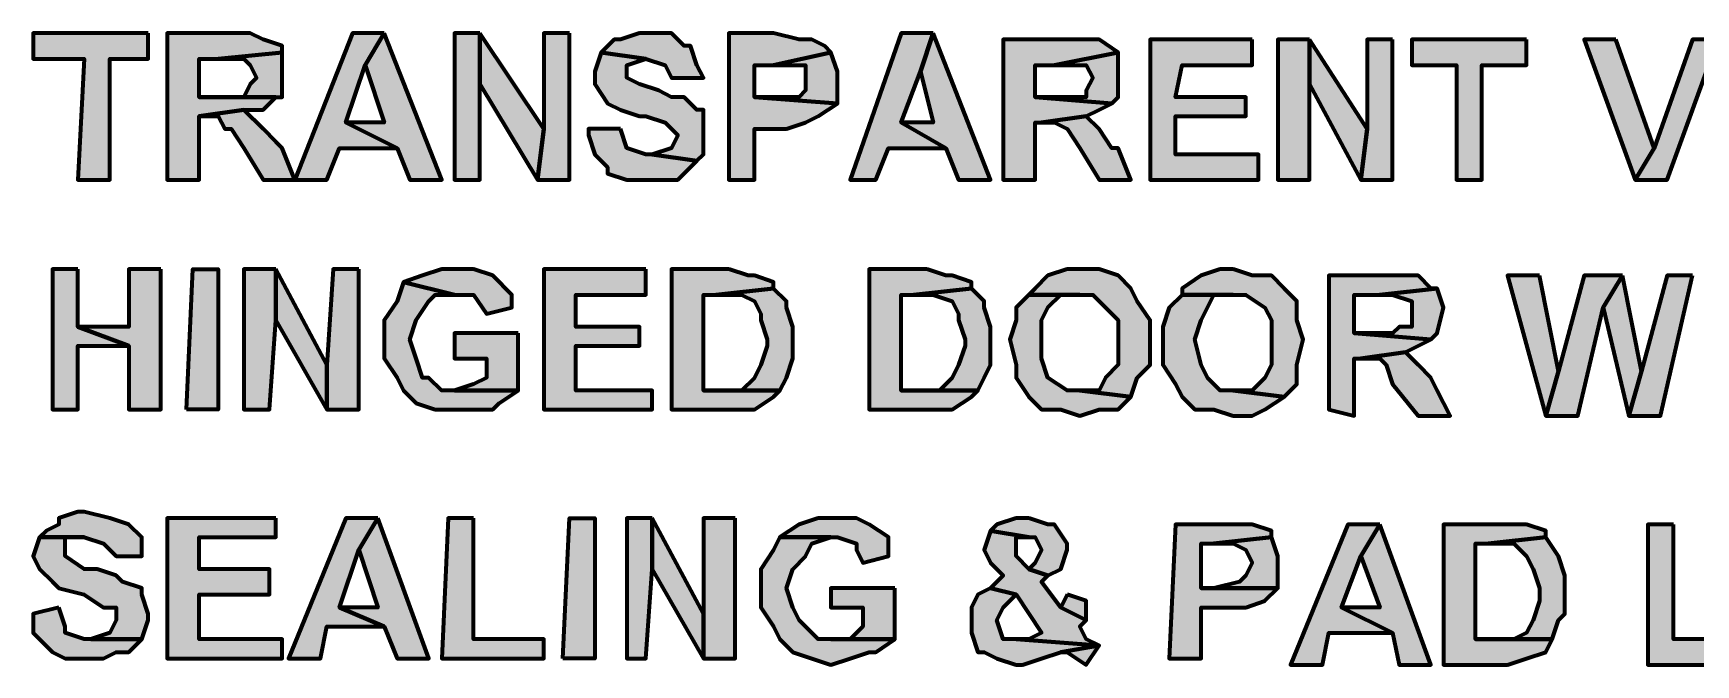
# Model space of a CAD drawing. Header units: inches. Extents: x 16 to 776, y 37 to 575.
# Drawn here: x 253.5 to 296.92, y 161.5 to 178 of the extents above; entities that cross this region are included whole.
import ezdxf

# ---------------------------------------------------------------- set-up
doc = ezdxf.new("R2010")
doc.units = ezdxf.units.IN
doc.header["$MEASUREMENT"] = 0
doc.layers.add('H', color=7, linetype='CONTINUOUS', lineweight=100)
doc.layers.add('P', color=250, linetype='CONTINUOUS', lineweight=100)

msp = doc.modelspace()

# ---------------------------------------------------------------- hatches: boundary and pattern name
at = {"layer": 'H', "linetype": 'Continuous'}
for points in [[(256.5, 178), (253.5, 178), (253.5, 177.333), (254.833, 177.333), (254.667, 174.167), (255.5, 174.167), (255.5, 177.333), (256.5, 177.333)], [(258.667, 178), (257, 178), (257, 174.167), (257.833, 174.167), (257.833, 175.833), (259, 176), (259.5, 176), (259.833, 176.333), (257.833, 176.333), (257.833, 177.333), (258.333, 177.333), (260, 177.5), (260, 177.667), (259.5, 177.833), (259.167, 178)], [(262.667, 178), (261.833, 178), (260.333, 174.167), (261.167, 174.167), (261.5, 175), (263, 175), (261.667, 175.667), (262.167, 177.167)], [(262.667, 178), (262.167, 177.167), (262.667, 175.667), (261.667, 175.667), (263, 175), (263.333, 174.167), (264.167, 174.167)], [(265.167, 178), (264.5, 178), (264.5, 174.167), (265.167, 174.167), (265.167, 176.667)], [(265.167, 178), (265.167, 176.667), (266.667, 174.167), (266.833, 175.5)], [(267.5, 178), (266.833, 178), (266.833, 175.5), (266.667, 174.167), (267.5, 174.167)], [(269.5, 178), (269.333, 178), (268.833, 177.833), (268.667, 177.833), (268.333, 177.5), (269.5, 177.333), (270, 177.167), (270.167, 176.833), (271, 176.833), (270.833, 177.167), (270.667, 177.667), (270.5, 177.667), (270.167, 178)], [(272.833, 178), (271.667, 178), (271.667, 174.167), (272.333, 174.167), (272.333, 175.5), (272.833, 175.5), (273.167, 175.5), (273.667, 175.667), (274, 175.833), (274.5, 176.167), (272.333, 176.333), (272.333, 177.167), (272.833, 177.167), (274.333, 177.5), (274.167, 177.667), (273.833, 177.833), (273.5, 177.833)], [(277, 178), (276.167, 178), (274.833, 174.167), (275.5, 174.167), (275.833, 175), (277.333, 175), (276.167, 175.667), (276.667, 177)], [(277, 178), (276.667, 177), (277, 175.667), (276.167, 175.667), (277.333, 175), (277.667, 174.167), (278.5, 174.167)], [(280.5, 177.833), (278.833, 177.833), (278.833, 174.167), (279.667, 174.167), (279.667, 175.667), (279.833, 175.667), (281, 175.833), (281.333, 176), (281.667, 176.167), (279.667, 176.333), (279.667, 177.167), (280.167, 177.167), (281.833, 177.5), (281.333, 177.833), (281, 177.833)], [(285.333, 177.833), (282.667, 177.833), (282.667, 174.167), (285.5, 174.167), (285.5, 174.833), (283.333, 174.833), (283.333, 175.833), (285.167, 175.833), (285.167, 176.333), (283.333, 176.333), (283.5, 177.167), (285.333, 177.167)], [(286.833, 177.833), (286, 177.833), (286, 174.167), (286.833, 174.167), (286.833, 176.667)], [(286.833, 177.833), (286.833, 176.667), (288.167, 174.167), (288.333, 175.5)], [(289, 177.833), (288.333, 177.833), (288.333, 175.5), (288.167, 174.167), (289, 174.167)], [(292.5, 177.833), (289.5, 177.833), (289.5, 177.167), (290.667, 177.167), (290.667, 174.167), (291.333, 174.167), (291.333, 177.167), (292.5, 177.167)], [(294.833, 177.833), (294, 177.833), (295.333, 174.167), (295.833, 175)], [(297.5, 177.833), (296.833, 177.833), (295.833, 175), (295.333, 174.167), (296.167, 174.167)], [(260, 177.5), (258.333, 177.333), (259, 177.333), (259.167, 177.167), (259.333, 176.833), (259.167, 176.667), (259, 176.333), (258.333, 176.333), (257.833, 176.333), (259.833, 176.333), (260, 176.333), (260, 176.833), (260, 177)], [(268.333, 177.5), (268.167, 177), (268.167, 176.667), (268.5, 176.167), (268.833, 176), (269.333, 175.833), (269.5, 175.833), (270, 175.667), (270.167, 175.5), (270.333, 175.333), (270.167, 175), (269.667, 174.833), (270.833, 174.667), (271, 174.833), (271, 175.333), (271, 175.5), (271, 176), (270.833, 176), (270.5, 176.333), (270.167, 176.333), (269.833, 176.5), (269.333, 176.667), (269, 176.833), (269, 177), (269, 177.167), (269.5, 177.333)], [(274.333, 177.5), (272.833, 177.167), (273.333, 177.167), (273.667, 177.167), (273.667, 176.833), (273.667, 176.5), (273.5, 176.333), (273.333, 176.333), (272.833, 176.333), (272.333, 176.333), (274.5, 176.167), (274.5, 176.333), (274.5, 176.833), (274.5, 177)], [(281.833, 177.5), (280.167, 177.167), (280.333, 177.167), (280.833, 177.167), (281, 177.167), (281.167, 176.833), (281, 176.5), (281, 176.333), (280.833, 176.333), (280.167, 176.333), (279.667, 176.333), (281.667, 176.167), (281.833, 176.333), (281.833, 176.833), (281.833, 177)], [(259, 176), (257.833, 175.833), (258.333, 175.833), (258.5, 175.5), (258.667, 175.5), (259, 175), (259.5, 174.167), (260.333, 174.167), (260, 175), (259.833, 175.167), (259.5, 175.5)], [(268.833, 175.5), (268, 175.5), (268, 175.333), (268.167, 174.833), (268.5, 174.5), (268.5, 174.333), (269, 174.167), (269.5, 174.167), (269.833, 174.167), (270.333, 174.167), (270.5, 174.333), (270.833, 174.667), (269.667, 174.833), (269.5, 174.833), (269, 175)], [(281, 175.833), (279.833, 175.667), (280.167, 175.667), (280.5, 175.5), (280.833, 175), (281.333, 174.167), (282.167, 174.167), (281.833, 175), (281.667, 175), (281.333, 175.5)], [(254.667, 171.833), (254, 171.833), (254, 168.167), (254.667, 168.167), (254.667, 169.833), (256, 169.833), (254.667, 170.333)], [(256.833, 171.833), (256, 171.833), (256, 170.333), (254.667, 170.333), (256, 169.833), (256, 168.167), (256.833, 168.167)], [(257.5, 168.167), (257.667, 171.833), (258.333, 171.833), (258.333, 168.167)], [(259.833, 171.833), (259, 171.833), (259, 168.167), (259.667, 168.167), (259.833, 170.5)], [(259.833, 171.833), (259.833, 170.5), (261.167, 168.167), (261.167, 169.333)], [(262, 171.833), (261.333, 171.833), (261.167, 169.333), (261.167, 168.167), (262, 168.167)], [(263.167, 171.5), (263, 171), (262.667, 170.5), (262.667, 170), (262.667, 169.5), (263, 169), (263.167, 168.667), (263.5, 168.333), (264, 168.167), (264.5, 168.167), (265, 168.167), (265.5, 168.167), (265.667, 168.333), (266.167, 168.667), (264.5, 168.667), (264.167, 168.667), (263.833, 169), (263.667, 169), (263.5, 169.5), (263.333, 170), (263.5, 170.5), (263.833, 171), (264, 171.167), (264.5, 171.167)], [(264.5, 171.833), (264.167, 171.833), (263.667, 171.667), (263.167, 171.5), (264.5, 171.167), (264.667, 171.167), (265, 171.167), (265.333, 170.667), (266, 170.833), (266, 171.167), (265.5, 171.667), (265, 171.833)], [(269.5, 171.833), (266.833, 171.833), (266.833, 168.167), (269.667, 168.167), (269.667, 168.667), (267.667, 168.667), (267.667, 169.833), (269.333, 169.833), (269.333, 170.333), (267.667, 170.333), (267.667, 171.167), (269.5, 171.167)], [(271.667, 171.833), (270.167, 171.833), (270.167, 168.167), (271.667, 168.167), (271.833, 168.167), (272.333, 168.167), (272.833, 168.5), (273, 168.667), (271, 168.667), (271, 171.167), (271.333, 171.167), (272.833, 171.333), (272.833, 171.5), (272.333, 171.667), (272.167, 171.667)], [(276.833, 171.833), (275.333, 171.833), (275.333, 168.167), (276.833, 168.167), (277, 168.167), (277.5, 168.167), (278, 168.5), (278.167, 168.667), (276.167, 168.667), (276.167, 171.167), (276.5, 171.167), (278, 171.333), (278, 171.5), (277.5, 171.667), (277.333, 171.667)], [(280.833, 171.833), (280.5, 171.833), (280, 171.667), (279.667, 171.333), (279.5, 171.167), (280.833, 171.167), (281.167, 171.167), (281.5, 170.833), (281.833, 170.5), (281.833, 170), (281.833, 169.333), (281.5, 169), (281.333, 168.667), (280.833, 168.667), (282.167, 168.5), (282.333, 169), (282.667, 169.333), (282.667, 170), (282.667, 170.5), (282.333, 171), (282.167, 171.333), (281.833, 171.667), (281.333, 171.833)], [(284.833, 171.833), (284.5, 171.833), (284, 171.667), (283.5, 171.333), (283.5, 171.167), (284.833, 171.167), (285.167, 171.167), (285.667, 170.833), (285.833, 170.5), (285.833, 170), (285.833, 169.333), (285.667, 169), (285.333, 168.667), (284.833, 168.667), (286.167, 168.5), (286.5, 168.833), (286.5, 169.333), (286.667, 170), (286.5, 170.5), (286.5, 171), (286.167, 171.333), (285.833, 171.667), (285.333, 171.667)], [(288.833, 171.667), (287.333, 171.667), (287.333, 168.167), (288, 168), (288, 169.5), (288.167, 169.5), (289.333, 169.667), (289.667, 169.833), (290, 170), (288, 170.167), (288, 171.167), (288.667, 171.167), (290.167, 171.333), (290, 171.333), (289.667, 171.667), (289.5, 171.667)], [(292.833, 171.667), (292, 171.667), (293, 168), (293.333, 169.167)], [(295, 171.667), (294, 171.667), (293.333, 169.167), (293, 168), (293.833, 168), (294.5, 170.833)], [(295, 171.667), (294.5, 170.833), (295.167, 168), (295.5, 169.167)], [(296.833, 171.667), (296.167, 171.667), (295.5, 169.167), (295.167, 168), (296, 168)], [(272.833, 171.333), (271.333, 171.167), (271.5, 171.167), (272, 171.167), (272.333, 171), (272.5, 170.667), (272.5, 170.5), (272.667, 170), (272.667, 169.833), (272.5, 169.333), (272.333, 169), (272, 168.667), (271.5, 168.667), (271, 168.667), (273, 168.667), (273.167, 169), (273.333, 169.5), (273.333, 170), (273.333, 170.333), (273.167, 170.833), (273.167, 171)], [(278, 171.333), (276.5, 171.167), (276.667, 171.167), (277, 171.167), (277.5, 171), (277.667, 170.667), (277.667, 170.5), (277.833, 170), (277.833, 169.833), (277.667, 169.333), (277.5, 169), (277.167, 168.667), (276.667, 168.667), (276.167, 168.667), (278.167, 168.667), (278.333, 169), (278.5, 169.333), (278.5, 170), (278.5, 170.333), (278.333, 170.833), (278.333, 171)], [(279.5, 171.167), (279.167, 170.833), (279.167, 170.5), (279, 170), (279.167, 169.333), (279.167, 169), (279.5, 168.5), (279.833, 168.167), (280.333, 168.167), (280.833, 168), (281.333, 168.167), (281.833, 168.167), (282.167, 168.5), (280.833, 168.667), (280.5, 168.667), (280, 169), (279.833, 169.5), (279.833, 170), (279.833, 170.5), (280, 170.833), (280.333, 171.167), (280.833, 171.167)], [(283.5, 171.167), (283.167, 170.833), (283, 170.333), (283, 170), (283, 169.333), (283.333, 168.833), (283.5, 168.5), (283.833, 168.167), (284.333, 168.167), (284.833, 168), (285.333, 168), (285.667, 168.167), (286.167, 168.5), (284.833, 168.667), (284.5, 168.667), (284.167, 169), (284, 169.333), (283.833, 170), (284, 170.5), (284.167, 170.833), (284.333, 171.167), (284.833, 171.167)], [(290.167, 171.333), (288.667, 171.167), (289, 171.167), (289.5, 171), (289.5, 170.667), (289.5, 170.333), (289.167, 170.333), (289, 170.167), (288.5, 170.167), (288, 170.167), (290, 170), (290.167, 170.167), (290.333, 170.833)], [(266.167, 170.167), (264.5, 170.167), (264.5, 169.5), (265.333, 169.5), (265.333, 169), (265, 168.833), (264.5, 168.667), (266.167, 168.667)], [(289.333, 169.667), (288.167, 169.5), (288.5, 169.5), (288.667, 169.5), (288.833, 169.333), (289, 168.833), (289.667, 168), (290.5, 168), (290.167, 168.667), (290, 169), (289.667, 169.333)], [(254.833, 165.5), (254.667, 165.5), (254.167, 165.333), (254.167, 165.167), (253.833, 165), (253.667, 164.833), (254.833, 164.833), (255.333, 164.667), (255.667, 164.333), (256.333, 164.333), (256.333, 164.833), (256, 165.167), (255.5, 165.333)], [(259.833, 165.333), (257, 165.333), (257, 161.667), (260, 161.667), (260, 162.167), (257.833, 162.167), (257.833, 163.333), (259.667, 163.333), (259.667, 164), (257.833, 164), (257.833, 164.833), (259.833, 164.833)], [(262.5, 165.333), (261.667, 165.333), (260.167, 161.667), (261, 161.667), (261.167, 162.5), (262.667, 162.5), (261.5, 163), (262, 164.5)], [(262.5, 165.333), (262, 164.5), (262.5, 163), (261.5, 163), (262.667, 162.5), (263, 161.667), (263.833, 161.667)], [(265, 165.333), (264.333, 165.333), (264.167, 161.667), (266.833, 161.667), (266.833, 162.167), (265, 162.167)], [(267.333, 161.667), (267.5, 165.333), (268.167, 165.333), (268.167, 161.667)], [(269.667, 165.333), (269, 165.333), (269, 161.667), (269.5, 161.667), (269.667, 164)], [(269.667, 165.333), (269.667, 164), (271, 161.667), (271, 162.833)], [(271.833, 165.333), (271, 165.333), (271, 162.833), (271, 161.667), (271.833, 161.667)], [(274.333, 165.333), (274, 165.333), (273.5, 165.167), (273, 164.833), (274.333, 164.833), (274.5, 164.833), (275, 164.667), (275, 164.5), (275.167, 164.167), (275.833, 164.333), (275.833, 164.833), (275.333, 165.167), (275, 165.333)], [(278.5, 165), (278.333, 164.5), (278.5, 164.167), (278.833, 163.833), (278.5, 163.5), (279.167, 163.333), (279.833, 162.333), (279.5, 162.167), (279.167, 162.167), (281.333, 162), (281, 162.167), (280.833, 162.5), (281, 162.667), (280.333, 163), (279.833, 163.667), (280, 163.833), (279.5, 164), (279.167, 164.333), (279.167, 164.667), (279.167, 164.833), (279.5, 164.833)], [(279.5, 165.333), (279.167, 165.333), (278.667, 165.167), (278.5, 165), (279.5, 164.833), (279.667, 164.833), (279.833, 164.5), (279.667, 164.167), (279.5, 164), (280, 163.833), (280.333, 164), (280.5, 164.5), (280.5, 164.667), (280.167, 165.167), (280, 165.167)], [(284.5, 165.167), (283.333, 165.167), (283.167, 161.667), (284, 161.667), (284, 163), (284.5, 163), (284.833, 163), (285.167, 163), (285.667, 163.167), (286, 163.5), (284, 163.5), (284, 164.667), (284.333, 164.667), (285.833, 164.833), (285.833, 165), (285.333, 165.167), (285.167, 165.167)], [(288.667, 165.167), (287.833, 165.167), (286.333, 161.5), (287.167, 161.5), (287.333, 162.333), (289, 162.333), (287.667, 163), (288.167, 164.333)], [(288.667, 165.167), (288.167, 164.333), (288.667, 163), (287.667, 163), (289, 162.333), (289.167, 161.5), (290, 161.5)], [(291.833, 165.167), (290.333, 165.167), (290.333, 161.5), (291.833, 161.5), (292, 161.5), (292.5, 161.667), (293, 161.833), (293.167, 162.167), (291.167, 162.167), (291.167, 164.667), (291.5, 164.667), (293, 164.833), (293, 165), (292.5, 165.167)], [(296.333, 165.167), (295.667, 165.167), (295.667, 161.5), (298.167, 161.5), (298.167, 162.167), (296.333, 162.167)], [(253.667, 164.833), (253.5, 164.333), (253.667, 164), (254, 163.667), (254.167, 163.5), (254.833, 163.333), (255.333, 163), (255.667, 163), (255.667, 162.667), (255.5, 162.333), (255, 162.167), (256.333, 162.167), (256.5, 162.667), (256.5, 162.833), (256.333, 163.333), (256.333, 163.5), (255.833, 163.667), (255.667, 163.833), (255.167, 164), (254.833, 164), (254.333, 164.333), (254.333, 164.5), (254.333, 164.667), (254.333, 164.833), (254.833, 164.833)], [(273, 164.833), (272.833, 164.5), (272.5, 164), (272.5, 163.5), (272.5, 163), (272.833, 162.5), (273, 162.167), (273.333, 161.833), (273.833, 161.667), (274.333, 161.5), (274.833, 161.667), (275.333, 161.833), (275.5, 161.833), (276, 162.167), (274.333, 162.167), (274, 162.167), (273.667, 162.5), (273.5, 162.667), (273.333, 163), (273.167, 163.5), (273.333, 164), (273.667, 164.333), (273.833, 164.667), (274.333, 164.833)], [(285.833, 164.833), (284.333, 164.667), (284.833, 164.667), (285.167, 164.5), (285.333, 164.167), (285.167, 163.833), (285, 163.667), (284.333, 163.5), (284, 163.5), (286, 163.5), (286, 163.667), (286, 164.167), (286, 164.333)], [(293, 164.833), (291.5, 164.667), (291.667, 164.667), (292.167, 164.667), (292.5, 164.333), (292.667, 164), (292.833, 163.5), (292.833, 163.167), (292.667, 162.667), (292.5, 162.333), (292.167, 162.167), (291.667, 162.167), (291.167, 162.167), (293.167, 162.167), (293.333, 162.667), (293.5, 162.833), (293.5, 163.333), (293.5, 163.833), (293.333, 164.333)], [(276, 163.5), (274.333, 163.5), (274.333, 163), (275.167, 163), (275.167, 162.5), (274.833, 162.167), (274.333, 162.167), (276, 162.167)], [(278.5, 163.5), (278.167, 163.333), (278, 163), (278, 162.667), (278, 162.333), (278.167, 161.833), (278.333, 161.833), (278.667, 161.667), (279.167, 161.5), (279.333, 161.5), (279.833, 161.667), (280.333, 161.833), (281.333, 162), (279.167, 162.167), (278.833, 162.167), (278.667, 162.667), (278.833, 163), (279.167, 163.333)], [(280.5, 163.333), (280.333, 163), (281, 162.667), (281, 163.167)], [(254.167, 163), (253.5, 162.833), (253.5, 162.333), (254, 161.833), (254.333, 161.667), (255, 161.667), (255.333, 161.667), (255.667, 161.833), (256, 161.833), (256.333, 162.167), (255, 162.167), (254.833, 162.167), (254.333, 162.333), (254.333, 162.5)], [(281.333, 162), (280.333, 161.833), (280.5, 161.833), (281, 161.5)]]:
    msp.add_hatch(color=0, dxfattribs=at).paths.add_polyline_path(points)

# ---------------------------------------------------------------- linework, layer by layer
at = {"layer": 'P', "color": 0, "linetype": 'Continuous'}
for points in [[(256.5, 178), (253.5, 178), (253.5, 177.333), (254.833, 177.333), (254.667, 174.167), (255.5, 174.167), (255.5, 177.333), (256.5, 177.333), (256.5, 178)], [(258.667, 178), (257, 178), (257, 174.167), (257.833, 174.167), (257.833, 175.833), (257.833, 175.833), (259, 176), (259.5, 176), (259.833, 176.333), (257.833, 176.333), (257.833, 177.333), (258.333, 177.333), (260, 177.5), (260, 177.667), (259.5, 177.833), (259.167, 178), (258.667, 178)], [(262.667, 178), (261.833, 178), (260.333, 174.167), (261.167, 174.167), (261.5, 175), (263, 175), (261.667, 175.667), (262.167, 177.167), (262.667, 178)], [(262.667, 178), (262.167, 177.167), (262.667, 175.667), (261.667, 175.667), (263, 175), (263.333, 174.167), (264.167, 174.167), (262.667, 178)], [(265.167, 178), (264.5, 178), (264.5, 174.167), (265.167, 174.167), (265.167, 176.667), (265.167, 178)], [(265.167, 178), (265.167, 176.667), (266.667, 174.167), (266.833, 175.5), (265.167, 178)], [(267.5, 178), (266.833, 178), (266.833, 175.5), (266.667, 174.167), (267.5, 174.167), (267.5, 178)], [(269.5, 178), (269.333, 178), (268.833, 177.833), (268.667, 177.833), (268.333, 177.5), (268.333, 177.5), (269.5, 177.333), (270, 177.167), (270.167, 176.833), (271, 176.833), (270.833, 177.167), (270.667, 177.667), (270.5, 177.667), (270.167, 178), (269.5, 178)], [(272.833, 178), (271.667, 178), (271.667, 174.167), (272.333, 174.167), (272.333, 175.5), (272.833, 175.5), (273.167, 175.5), (273.667, 175.667), (274, 175.833), (274.5, 176.167), (272.333, 176.333), (272.333, 177.167), (272.833, 177.167), (274.333, 177.5), (274.167, 177.667), (273.833, 177.833), (273.5, 177.833), (272.833, 178)], [(277, 178), (276.167, 178), (274.833, 174.167), (275.5, 174.167), (275.833, 175), (277.333, 175), (276.167, 175.667), (276.667, 177), (277, 178)], [(277, 178), (276.667, 177), (277, 175.667), (276.167, 175.667), (277.333, 175), (277.667, 174.167), (278.5, 174.167), (277, 178)], [(280.5, 177.833), (278.833, 177.833), (278.833, 174.167), (279.667, 174.167), (279.667, 175.667), (279.833, 175.667), (281, 175.833), (281.333, 176), (281.667, 176.167), (279.667, 176.333), (279.667, 177.167), (280.167, 177.167), (281.833, 177.5), (281.833, 177.5), (281.333, 177.833), (281, 177.833), (280.5, 177.833)], [(285.333, 177.833), (282.667, 177.833), (282.667, 174.167), (285.5, 174.167), (285.5, 174.833), (283.333, 174.833), (283.333, 175.833), (285.167, 175.833), (285.167, 176.333), (283.333, 176.333), (283.5, 177.167), (285.333, 177.167), (285.333, 177.833)], [(286.833, 177.833), (286, 177.833), (286, 174.167), (286.833, 174.167), (286.833, 176.667), (286.833, 177.833)], [(286.833, 177.833), (286.833, 176.667), (288.167, 174.167), (288.333, 175.5), (286.833, 177.833)], [(289, 177.833), (288.333, 177.833), (288.333, 175.5), (288.167, 174.167), (289, 174.167), (289, 177.833)], [(292.5, 177.833), (289.5, 177.833), (289.5, 177.167), (290.667, 177.167), (290.667, 174.167), (291.333, 174.167), (291.333, 177.167), (292.5, 177.167), (292.5, 177.833)], [(294.833, 177.833), (294, 177.833), (295.333, 174.167), (295.833, 175), (294.833, 177.833)], [(297.5, 177.833), (296.833, 177.833), (295.833, 175), (295.333, 174.167), (296.167, 174.167), (297.5, 177.833)], [(260, 177.5), (258.333, 177.333), (258.333, 177.333), (259, 177.333), (259.167, 177.167), (259.333, 176.833), (259.167, 176.667), (259, 176.333), (259, 176.333), (258.333, 176.333), (257.833, 176.333), (259.833, 176.333), (260, 176.333), (260, 176.833), (260, 177), (260, 177.5)], [(268.333, 177.5), (268.167, 177), (268.167, 176.667), (268.5, 176.167), (268.833, 176), (269.333, 175.833), (269.5, 175.833), (270, 175.667), (270.167, 175.5), (270.333, 175.333), (270.167, 175), (270.167, 175), (269.667, 174.833), (270.833, 174.667), (271, 174.833), (271, 175.333), (271, 175.5), (271, 176), (270.833, 176), (270.5, 176.333), (270.167, 176.333), (269.833, 176.5), (269.333, 176.667), (269, 176.833), (269, 177), (269, 177.167), (269, 177.167), (269.5, 177.333), (268.333, 177.5)], [(274.333, 177.5), (272.833, 177.167), (272.833, 177.167), (273.333, 177.167), (273.667, 177.167), (273.667, 176.833), (273.667, 176.5), (273.5, 176.333), (273.333, 176.333), (272.833, 176.333), (272.333, 176.333), (274.5, 176.167), (274.5, 176.333), (274.5, 176.833), (274.5, 177), (274.333, 177.5)], [(281.833, 177.5), (280.167, 177.167), (280.333, 177.167), (280.833, 177.167), (281, 177.167), (281.167, 176.833), (281, 176.5), (281, 176.333), (280.833, 176.333), (280.167, 176.333), (279.667, 176.333), (281.667, 176.167), (281.833, 176.333), (281.833, 176.833), (281.833, 177), (281.833, 177.5)], [(259, 176), (257.833, 175.833), (258.333, 175.833), (258.5, 175.5), (258.667, 175.5), (259, 175), (259.5, 174.167), (260.333, 174.167), (260, 175), (259.833, 175.167), (259.5, 175.5), (259, 176)], [(268.833, 175.5), (268, 175.5), (268, 175.333), (268.167, 174.833), (268.5, 174.5), (268.5, 174.333), (269, 174.167), (269.5, 174.167), (269.833, 174.167), (270.333, 174.167), (270.5, 174.333), (270.833, 174.667), (269.667, 174.833), (269.5, 174.833), (269, 175), (269, 175), (268.833, 175.5)], [(281, 175.833), (279.833, 175.667), (280.167, 175.667), (280.5, 175.5), (280.5, 175.5), (280.833, 175), (281.333, 174.167), (282.167, 174.167), (281.833, 175), (281.667, 175), (281.333, 175.5), (281, 175.833)], [(254.667, 171.833), (254, 171.833), (254, 168.167), (254.667, 168.167), (254.667, 169.833), (256, 169.833), (254.667, 170.333), (254.667, 171.833)], [(256.833, 171.833), (256, 171.833), (256, 170.333), (254.667, 170.333), (256, 169.833), (256, 168.167), (256.833, 168.167), (256.833, 171.833)], [(257.5, 168.167), (257.667, 171.833), (258.333, 171.833), (258.333, 168.167), (257.5, 168.167)], [(259.833, 171.833), (259, 171.833), (259, 168.167), (259.667, 168.167), (259.833, 170.5), (259.833, 171.833)], [(259.833, 171.833), (259.833, 170.5), (261.167, 168.167), (261.167, 169.333), (259.833, 171.833)], [(262, 171.833), (261.333, 171.833), (261.167, 169.333), (261.167, 168.167), (262, 168.167), (262, 171.833)], [(263.167, 171.5), (263, 171), (263, 171), (262.667, 170.5), (262.667, 170), (262.667, 169.5), (263, 169), (263.167, 168.667), (263.5, 168.333), (263.5, 168.333), (264, 168.167), (264.5, 168.167), (265, 168.167), (265.5, 168.167), (265.667, 168.333), (266.167, 168.667), (264.5, 168.667), (264.167, 168.667), (263.833, 169), (263.667, 169), (263.5, 169.5), (263.333, 170), (263.5, 170.5), (263.833, 171), (264, 171.167), (264.5, 171.167), (263.167, 171.5)], [(264.5, 171.833), (264.167, 171.833), (263.667, 171.667), (263.167, 171.5), (264.5, 171.167), (264.667, 171.167), (265, 171.167), (265, 171.167), (265.333, 170.667), (266, 170.833), (266, 171.167), (265.5, 171.667), (265.5, 171.667), (265, 171.833), (264.5, 171.833)], [(269.5, 171.833), (266.833, 171.833), (266.833, 168.167), (269.667, 168.167), (269.667, 168.667), (267.667, 168.667), (267.667, 169.833), (269.333, 169.833), (269.333, 170.333), (267.667, 170.333), (267.667, 171.167), (269.5, 171.167), (269.5, 171.833)], [(271.667, 171.833), (270.167, 171.833), (270.167, 168.167), (271.667, 168.167), (271.833, 168.167), (272.333, 168.167), (272.333, 168.167), (272.833, 168.5), (273, 168.667), (271, 168.667), (271, 171.167), (271.333, 171.167), (272.833, 171.333), (272.833, 171.5), (272.333, 171.667), (272.167, 171.667), (271.667, 171.833)], [(276.833, 171.833), (275.333, 171.833), (275.333, 168.167), (276.833, 168.167), (277, 168.167), (277.5, 168.167), (277.5, 168.167), (278, 168.5), (278.167, 168.667), (276.167, 168.667), (276.167, 171.167), (276.5, 171.167), (278, 171.333), (278, 171.5), (277.5, 171.667), (277.333, 171.667), (276.833, 171.833)], [(280.833, 171.833), (280.5, 171.833), (280, 171.667), (280, 171.667), (279.667, 171.333), (279.5, 171.167), (280.833, 171.167), (281.167, 171.167), (281.5, 170.833), (281.833, 170.5), (281.833, 170), (281.833, 170), (281.833, 169.333), (281.5, 169), (281.333, 168.667), (280.833, 168.667), (282.167, 168.5), (282.333, 169), (282.667, 169.333), (282.667, 170), (282.667, 170), (282.667, 170.5), (282.333, 171), (282.167, 171.333), (281.833, 171.667), (281.333, 171.833), (280.833, 171.833)], [(284.833, 171.833), (284.5, 171.833), (284, 171.667), (284, 171.667), (283.5, 171.333), (283.5, 171.167), (284.833, 171.167), (285.167, 171.167), (285.667, 170.833), (285.833, 170.5), (285.833, 170), (285.833, 170), (285.833, 169.333), (285.667, 169), (285.333, 168.667), (284.833, 168.667), (286.167, 168.5), (286.5, 168.833), (286.5, 169.333), (286.667, 170), (286.667, 170), (286.5, 170.5), (286.5, 171), (286.167, 171.333), (285.833, 171.667), (285.333, 171.667), (284.833, 171.833)], [(288.833, 171.667), (287.333, 171.667), (287.333, 168.167), (288, 168), (288, 169.5), (288.167, 169.5), (289.333, 169.667), (289.667, 169.833), (290, 170), (288, 170.167), (288, 171.167), (288.667, 171.167), (290.167, 171.333), (290, 171.333), (289.667, 171.667), (289.5, 171.667), (288.833, 171.667)], [(292.833, 171.667), (292, 171.667), (293, 168), (293.333, 169.167), (292.833, 171.667)], [(295, 171.667), (294, 171.667), (293.333, 169.167), (293, 168), (293.833, 168), (294.5, 170.833), (295, 171.667)], [(295, 171.667), (294.5, 170.833), (295.167, 168), (295.5, 169.167), (295, 171.667)], [(296.833, 171.667), (296.167, 171.667), (295.5, 169.167), (295.167, 168), (296, 168), (296.833, 171.667)], [(272.833, 171.333), (271.333, 171.167), (271.5, 171.167), (272, 171.167), (272.333, 171), (272.5, 170.667), (272.5, 170.5), (272.667, 170), (272.667, 169.833), (272.5, 169.333), (272.333, 169), (272, 168.667), (271.5, 168.667), (271, 168.667), (273, 168.667), (273.167, 169), (273.333, 169.5), (273.333, 170), (273.333, 170.333), (273.167, 170.833), (273.167, 171), (272.833, 171.333)], [(278, 171.333), (276.5, 171.167), (276.667, 171.167), (277, 171.167), (277.5, 171), (277.667, 170.667), (277.667, 170.5), (277.833, 170), (277.833, 169.833), (277.667, 169.333), (277.5, 169), (277.167, 168.667), (276.667, 168.667), (276.167, 168.667), (278.167, 168.667), (278.333, 169), (278.5, 169.333), (278.5, 170), (278.5, 170.333), (278.333, 170.833), (278.333, 171), (278, 171.333)], [(279.5, 171.167), (279.167, 170.833), (279.167, 170.5), (279, 170), (279.167, 169.333), (279.167, 169), (279.5, 168.5), (279.833, 168.167), (280.333, 168.167), (280.833, 168), (281.333, 168.167), (281.833, 168.167), (282.167, 168.5), (282.167, 168.5), (280.833, 168.667), (280.5, 168.667), (280, 169), (280, 169), (279.833, 169.5), (279.833, 170), (279.833, 170), (279.833, 170.5), (280, 170.833), (280.333, 171.167), (280.833, 171.167), (279.5, 171.167)], [(283.5, 171.167), (283.167, 170.833), (283, 170.333), (283, 170), (283, 169.333), (283.333, 168.833), (283.5, 168.5), (283.833, 168.167), (284.333, 168.167), (284.833, 168), (285.333, 168), (285.667, 168.167), (286.167, 168.5), (286.167, 168.5), (284.833, 168.667), (284.5, 168.667), (284.167, 169), (284.167, 169), (284, 169.333), (283.833, 170), (283.833, 170), (284, 170.5), (284.167, 170.833), (284.333, 171.167), (284.833, 171.167), (283.5, 171.167)], [(290.167, 171.333), (288.667, 171.167), (288.667, 171.167), (289, 171.167), (289.5, 171), (289.5, 170.667), (289.5, 170.333), (289.167, 170.333), (289, 170.167), (288.5, 170.167), (288, 170.167), (290, 170), (290.167, 170.167), (290.333, 170.833), (290.333, 170.833), (290.167, 171.333)], [(266.167, 170.167), (264.5, 170.167), (264.5, 169.5), (265.333, 169.5), (265.333, 169), (265, 168.833), (264.5, 168.667), (266.167, 168.667), (266.167, 170.167)], [(289.333, 169.667), (288.167, 169.5), (288.5, 169.5), (288.667, 169.5), (288.833, 169.333), (289, 168.833), (289.667, 168), (290.5, 168), (290.167, 168.667), (290, 169), (289.667, 169.333), (289.333, 169.667)], [(254.833, 165.5), (254.667, 165.5), (254.167, 165.333), (254.167, 165.167), (253.833, 165), (253.667, 164.833), (254.833, 164.833), (255.333, 164.667), (255.667, 164.333), (256.333, 164.333), (256.333, 164.833), (256, 165.167), (256, 165.167), (255.5, 165.333), (254.833, 165.5)], [(259.833, 165.333), (257, 165.333), (257, 161.667), (260, 161.667), (260, 162.167), (257.833, 162.167), (257.833, 163.333), (259.667, 163.333), (259.667, 164), (257.833, 164), (257.833, 164.833), (259.833, 164.833), (259.833, 165.333)], [(262.5, 165.333), (261.667, 165.333), (260.167, 161.667), (261, 161.667), (261.167, 162.5), (262.667, 162.5), (261.5, 163), (262, 164.5), (262.5, 165.333)], [(262.5, 165.333), (262, 164.5), (262.5, 163), (261.5, 163), (262.667, 162.5), (263, 161.667), (263.833, 161.667), (262.5, 165.333)], [(265, 165.333), (264.333, 165.333), (264.167, 161.667), (266.833, 161.667), (266.833, 162.167), (265, 162.167), (265, 165.333)], [(267.333, 161.667), (267.5, 165.333), (268.167, 165.333), (268.167, 161.667), (267.333, 161.667)], [(269.667, 165.333), (269, 165.333), (269, 161.667), (269.5, 161.667), (269.667, 164), (269.667, 165.333)], [(269.667, 165.333), (269.667, 164), (271, 161.667), (271, 162.833), (269.667, 165.333)], [(271.833, 165.333), (271, 165.333), (271, 162.833), (271, 161.667), (271.833, 161.667), (271.833, 165.333)], [(274.333, 165.333), (274, 165.333), (273.5, 165.167), (273, 164.833), (274.333, 164.833), (274.5, 164.833), (275, 164.667), (275, 164.5), (275.167, 164.167), (275.833, 164.333), (275.833, 164.833), (275.333, 165.167), (275.333, 165.167), (275, 165.333), (274.333, 165.333)], [(278.5, 165), (278.333, 164.5), (278.5, 164.167), (278.833, 163.833), (278.5, 163.5), (279.167, 163.333), (279.833, 162.333), (279.5, 162.167), (279.167, 162.167), (281.333, 162), (281, 162.167), (280.833, 162.5), (281, 162.667), (281, 162.667), (280.333, 163), (279.833, 163.667), (280, 163.833), (279.5, 164), (279.167, 164.333), (279.167, 164.667), (279.167, 164.833), (279.5, 164.833), (278.5, 165)], [(279.5, 165.333), (279.167, 165.333), (278.667, 165.167), (278.5, 165), (279.5, 164.833), (279.667, 164.833), (279.833, 164.5), (279.667, 164.167), (279.5, 164), (280, 163.833), (280.333, 164), (280.5, 164.5), (280.5, 164.667), (280.167, 165.167), (280, 165.167), (279.5, 165.333)], [(284.5, 165.167), (283.333, 165.167), (283.167, 161.667), (284, 161.667), (284, 163), (284.5, 163), (284.833, 163), (285.167, 163), (285.667, 163.167), (286, 163.5), (284, 163.5), (284, 164.667), (284.333, 164.667), (285.833, 164.833), (285.833, 165), (285.333, 165.167), (285.167, 165.167), (284.5, 165.167)], [(288.667, 165.167), (287.833, 165.167), (286.333, 161.5), (287.167, 161.5), (287.333, 162.333), (289, 162.333), (287.667, 163), (288.167, 164.333), (288.667, 165.167)], [(288.667, 165.167), (288.167, 164.333), (288.667, 163), (287.667, 163), (289, 162.333), (289.167, 161.5), (290, 161.5), (288.667, 165.167)], [(291.833, 165.167), (290.333, 165.167), (290.333, 161.5), (291.833, 161.5), (292, 161.5), (292.5, 161.667), (292.5, 161.667), (293, 161.833), (293.167, 162.167), (291.167, 162.167), (291.167, 164.667), (291.5, 164.667), (293, 164.833), (293, 165), (292.5, 165.167), (292.5, 165.167), (291.833, 165.167)], [(296.333, 165.167), (295.667, 165.167), (295.667, 161.5), (298.167, 161.5), (298.167, 162.167), (296.333, 162.167), (296.333, 165.167)], [(253.667, 164.833), (253.5, 164.333), (253.667, 164), (254, 163.667), (254.167, 163.5), (254.833, 163.333), (254.833, 163.333), (255.333, 163), (255.667, 163), (255.667, 162.667), (255.5, 162.333), (255.5, 162.333), (255, 162.167), (256.333, 162.167), (256.333, 162.167), (256.5, 162.667), (256.5, 162.833), (256.333, 163.333), (256.333, 163.5), (255.833, 163.667), (255.667, 163.833), (255.167, 164), (254.833, 164), (254.333, 164.333), (254.333, 164.5), (254.333, 164.667), (254.333, 164.833), (254.833, 164.833), (253.667, 164.833)], [(273, 164.833), (272.833, 164.5), (272.833, 164.5), (272.5, 164), (272.5, 163.5), (272.5, 163), (272.833, 162.5), (273, 162.167), (273.333, 161.833), (273.333, 161.833), (273.833, 161.667), (274.333, 161.5), (274.833, 161.667), (275.333, 161.833), (275.5, 161.833), (276, 162.167), (274.333, 162.167), (274, 162.167), (273.667, 162.5), (273.5, 162.667), (273.333, 163), (273.167, 163.5), (273.333, 164), (273.667, 164.333), (273.833, 164.667), (274.333, 164.833), (273, 164.833)], [(285.833, 164.833), (284.333, 164.667), (284.333, 164.667), (284.833, 164.667), (285.167, 164.5), (285.333, 164.167), (285.167, 163.833), (285, 163.667), (285, 163.667), (284.333, 163.5), (284, 163.5), (286, 163.5), (286, 163.667), (286, 164.167), (286, 164.333), (285.833, 164.833)], [(293, 164.833), (291.5, 164.667), (291.667, 164.667), (292.167, 164.667), (292.5, 164.333), (292.667, 164), (292.667, 164), (292.833, 163.5), (292.833, 163.167), (292.667, 162.667), (292.5, 162.333), (292.167, 162.167), (291.667, 162.167), (291.167, 162.167), (293.167, 162.167), (293.333, 162.667), (293.5, 162.833), (293.5, 163.333), (293.5, 163.833), (293.333, 164.333), (293.333, 164.333), (293, 164.833)], [(276, 163.5), (274.333, 163.5), (274.333, 163), (275.167, 163), (275.167, 162.5), (274.833, 162.167), (274.333, 162.167), (276, 162.167), (276, 163.5)], [(278.5, 163.5), (278.167, 163.333), (278, 163), (278, 162.667), (278, 162.333), (278.167, 161.833), (278.333, 161.833), (278.667, 161.667), (279.167, 161.5), (279.333, 161.5), (279.833, 161.667), (279.833, 161.667), (280.333, 161.833), (281.333, 162), (279.167, 162.167), (278.833, 162.167), (278.667, 162.667), (278.833, 163), (279.167, 163.333), (278.5, 163.5)], [(280.5, 163.333), (280.333, 163), (281, 162.667), (281, 163.167), (280.5, 163.333)], [(254.167, 163), (253.5, 162.833), (253.5, 162.833), (253.5, 162.333), (254, 161.833), (254, 161.833), (254.333, 161.667), (255, 161.667), (255.333, 161.667), (255.667, 161.833), (256, 161.833), (256.333, 162.167), (255, 162.167), (254.833, 162.167), (254.333, 162.333), (254.333, 162.5), (254.167, 163)], [(281.333, 162), (280.333, 161.833), (280.5, 161.833), (281, 161.5), (281.333, 162)]]:
    msp.add_lwpolyline(points, dxfattribs=at)

doc.saveas('drawing.dxf')
